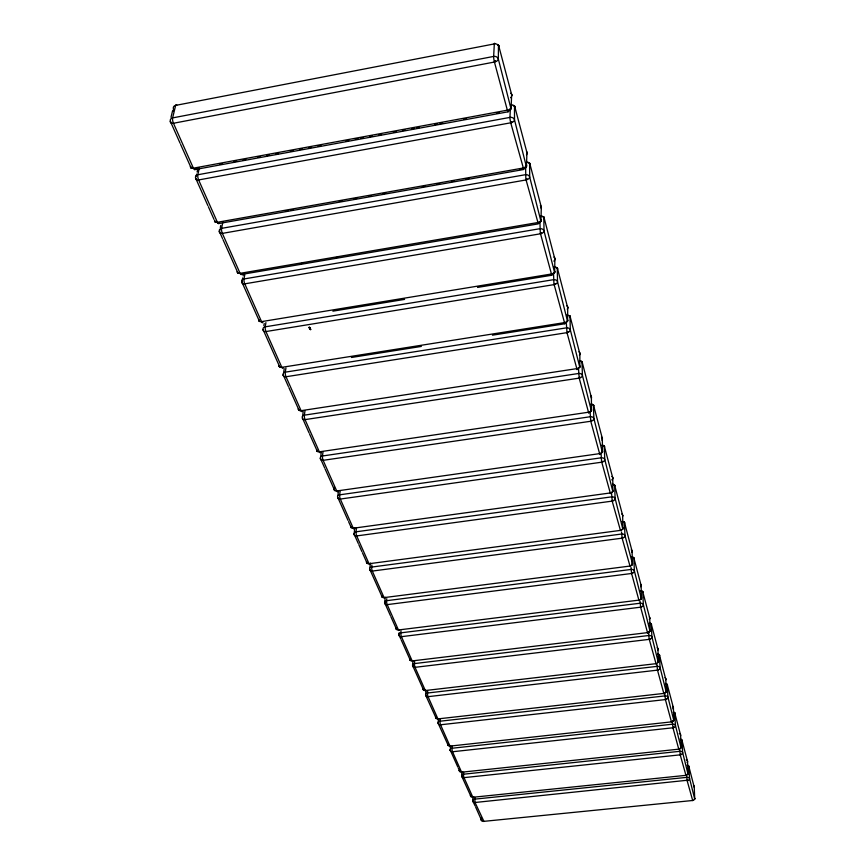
<?xml version="1.0" encoding="UTF-8"?>
<svg xmlns="http://www.w3.org/2000/svg" width="865" height="865" viewBox="0 0 865 865"><rect width="100%" height="100%" fill="white"/><g stroke="black" fill="none" stroke-linecap="round" stroke-linejoin="round"><path stroke-width="1.3" d="M578.566 369.279L579.193 378.124L588.773 413.2L588.946 412.259M639.149 599.715L639.051 600.753L631.58 573.484L630.985 567.397M554.887 259.176L543.912 217.093M566.37 323.651L566.997 332.647L577.106 369.669L577.29 368.76M337.696 497.699L337.696 497.245A3.027 2.033 7.2 0 1 339.686 494.823L340.161 490.693M472.787 800.871L472.96 796.881M553.524 273.34L553.935 283.85L564.802 323.759L565.007 322.883M539.933 222.37L540.301 232.988L551.794 275.243L552.021 274.41M567.71 307.789L557.33 267.966M599.996 453.552L599.845 454.514L590.763 421.255L590.125 412.551M525.585 166.264L525.844 179.109L538.257 223.624M320.45 458.98L320.461 458.536A3.103 2.13 8.1 0 1 322.472 455.985L323.002 451.833M481.286 817.706L481.513 820.463M510.318 108.968L509.972 117.391A3.914 0.562 80.6 0 0 510.728 122.798L523.693 169.27M579.864 353.828L570.024 316.093M474.647 797.249L475.047 802.493L483.968 821.469M461.715 775.991L461.91 771.98M463.608 772.294L463.51 774.218A2.476 0.551 84.1 0 0 464.008 777.635L473.036 797.671L473.371 797.033M511.064 108.752L511.658 94.642L498.586 45.304M526.461 166.631L526.926 152.521L514.61 106.049M671.694 721.745L671.564 722.351L665.401 699.58L664.828 693.925M540.96 221.137L541.306 207.049L529.694 163.215M450.297 747.987L450.406 746.052M452.114 746.311L452.006 748.257A2.53 0.573 83.9 0 0 452.514 751.75L461.607 772.207L678.701 749.177A2.552 2.087 -13.5 0 0 681.133 746.809L680.614 735.109L674.668 712.684M554.649 272.572L554.887 258.527A3.471 2.184 -16.5 0 0 553.924 257.1M567.581 321.175L567.732 307.194A3.374 2.184 -16.3 0 0 566.77 305.767M579.82 367.182L579.885 353.277A3.287 2.184 -16.1 0 0 578.945 351.839M591.379 397.478L582.048 361.667M591.422 410.799L591.411 396.97A3.2 2.184 -15.9 0 0 590.481 395.532M602.429 452.19L602.354 438.458L593.455 404.896M440.144 719.258L440.026 721.215A2.573 0.606 83.7 0 0 440.545 724.784L450.016 746.106L671.381 721.886A2.606 2.108 -13.8 0 0 673.878 719.485L673.381 707.689L667.185 684.323L667.942 697.158L673.813 720.48L673.878 719.485A2.617 1.514 -1.8 0 1 673.403 720.621M612.896 491.536L612.766 477.913L604.289 445.951M622.865 528.98L622.67 515.464L614.593 485.006L615.134 498.478L622.8 528.926M664.082 693.33L663.942 693.914L657.497 670.137L656.924 664.374M438.425 719.053L438.166 723.108M632.358 564.661L632.11 551.254L624.4 522.19M641.408 598.699L641.127 585.41L633.764 557.644L634.391 570.922L641.354 598.666M650.058 631.201L649.734 618.032L642.684 591.476L643.355 604.646L650.004 631.169M658.319 662.276L657.962 649.226L651.215 623.806L651.918 636.867L658.276 662.255M425.937 690.897L425.634 694.973M427.656 691.038L427.526 693.016A2.627 0.627 83.5 0 0 428.056 696.671L437.928 718.902A2.584 0.606 83.7 0 0 438.436 719.323M688.043 773.98L687.556 761.438L681.836 739.878L682.647 752.474L687.999 773.98M412.897 661.52L412.637 665.996M414.627 661.595L414.476 663.585A2.682 0.66 83.2 0 0 415.027 667.326L425.331 690.529A2.638 0.638 83.4 0 0 426.002 690.8M602.321 438.923L602.354 438.458A3.114 2.184 -15.7 0 0 601.445 437.02M401.014 630.834L400.852 632.845A2.746 0.681 83 0 0 401.425 636.672L412.183 660.914A2.692 0.66 83.2 0 0 412.886 661.238M647.831 632.661L647.658 633.191L640.619 607.187L640.024 601.197M399.122 632.834L398.992 635.332M385.055 598.753L384.709 603.283M386.785 598.677L386.612 600.699A2.811 0.714 82.7 0 0 387.196 604.624L398.451 629.969A2.757 0.692 82.9 0 0 399.295 630.001M450.178 750.096L450.189 749.933A2.519 1.427 3 0 1 452.006 748.257L672.483 724.2A2.595 1.492 -1.8 0 1 675.446 725.4L681.069 747.782L681.133 746.809A2.563 1.449 -1.8 0 1 680.204 748.171M511.626 94.945L511.658 94.642A3.784 2.152 -17.1 0 0 510.642 93.269M283.233 375.399L283.266 374.988A3.276 2.357 10.5 0 1 285.309 372.155L285.947 367.971M371.896 565.018L371.701 567.062A2.876 0.746 82.3 0 0 372.296 571.073L384.082 597.618L629.612 566.11A2.919 2.184 -15.1 0 0 632.423 563.537L624.995 535.565L624.346 522.136M612.723 478.334L612.766 477.913A3.038 2.173 -15.5 0 0 611.869 476.464M369.961 567.213L370.361 563.147M356.51 527.704L356.077 531.802A2.941 0.789 82 0 0 356.694 535.922L369.031 563.731L620.043 530.44A2.984 2.195 -15.3 0 0 622.93 527.823A2.984 1.979 -1.5 0 1 622.443 529.315M630.044 566.261L622.119 538.171L621.513 531.964M354.336 532.051L354.769 527.964M337.945 495.18L338.42 491.061M632.293 564.618L632.423 563.537A2.909 1.892 -1.6 0 1 631.937 564.953M334.496 490.282L334.355 487.103M622.627 515.864L622.67 515.464A2.963 2.163 -15.3 0 0 621.784 514.026M612.831 491.471L604.776 459.51L604.224 445.875M620.508 530.667L612.182 501.116L611.533 492.704M602.364 452.114L593.887 418.53L593.39 404.798M591.346 410.702L582.415 375.367L581.972 361.559M320.731 456.461L321.261 452.319M579.734 367.074L570.316 329.846L569.949 315.963M567.494 321.056L557.536 281.774L557.244 267.826M554.552 272.432L544.02 230.923L543.815 216.931M263.111 330.214L263.165 329.814A3.374 2.476 12 0 1 265.22 326.829L265.923 322.623M540.863 220.986L529.694 177.033L529.596 163.031M302.642 415.741L303.226 411.589M304.956 410.983L304.372 415.157A3.19 0.908 80.7 0 0 305.042 419.622L319.358 451.844A3.125 0.876 81.1 0 0 320.591 451.746M310.621 329.63L309.93 327.532L309.238 327.305L310.632 329.673L309.302 327.943M526.353 166.448L514.502 119.857L514.502 105.844M632.066 551.621L632.11 551.254A2.898 2.152 -15.1 0 0 631.245 549.826M309.886 327.889L309.248 327.305L309.778 328.581M309.93 327.565L310.654 329.295L310.016 329.176M510.956 108.547L498.337 59.047L498.467 45.077M283.59 372.891L284.228 368.706M692.714 800.612L687.178 780.803L686.626 775.429M526.882 152.77L526.926 152.521A3.676 2.163 -16.9 0 0 526.482 151.483M263.868 325.618L264.214 323.521M641.073 585.746L641.127 585.41A2.833 2.141 -14.8 0 0 640.716 584.372M685.988 775.505L680.214 754.842L679.663 749.382M242.697 277.925L241.865 282.509M243.087 275.827L243.465 273.729M244.773 274.756L244.006 278.963A3.514 1.049 79.1 0 0 244.763 283.839L261.533 321.629A3.417 1.006 79.5 0 0 262.884 322.353M649.669 618.345L649.734 618.032A2.768 2.13 -14.6 0 0 649.334 617.005M222.846 222.056L221.581 228.36A3.633 1.103 78.4 0 0 222.359 233.388L240.092 273.34A3.536 1.06 78.9 0 0 241.681 273.718M219.905 229.603L219.396 232.058M220.326 227.495L220.748 225.397M196.182 176.211L196.647 174.114M197.101 172.016L197.566 169.929M199.21 168.459L197.826 174.762A3.72 2.898 18.7 0 0 195.717 178.32L195.609 178.633M657.897 649.507L657.962 649.226A2.703 2.108 -14.3 0 0 657.119 647.809M171 117.294L172.524 111.044M173.043 111.239L173.541 109.174A3.838 3.049 22.2 0 1 175.66 105.389A3.903 1.2 76.9 0 1 176.806 105.033M541.263 207.254L541.306 207.049A3.568 2.173 -16.7 0 0 540.322 205.643M665.769 679.339L659.368 654.719M656.113 664.017L649.128 638.857L648.599 631.472M673.316 707.927L673.381 707.689A2.595 2.087 -13.8 0 0 672.57 706.283M412.562 665.618L412.605 665.499A2.682 1.622 4.1 0 1 414.476 663.585L648.728 635.515A2.768 1.708 -1.7 0 1 651.918 636.867A2.768 2.152 -14.6 0 1 649.247 639.365L415.027 667.326A2.682 2.033 -24 0 1 412.605 665.499L423.353 689.535M554.833 258.678L554.887 258.527A3.46 2.714 -0.2 0 1 553.805 261.111M694.152 786.901L688.724 765.99L689.556 778.468L694.736 799.13L694.227 786.718A2.444 2.033 -12.8 0 0 693.449 785.344M170.373 121.965L170.502 121.673A3.86 3.049 21.8 0 1 172.622 117.9L175.66 105.389L494.315 43.91A4.055 0.584 80.3 0 1 494.856 43.661M398.906 634.953L398.96 634.845A2.746 1.687 4.6 0 1 400.852 632.845L640.089 603.24A2.833 1.784 -1.7 0 1 643.355 604.646A2.833 2.163 -14.8 0 1 640.619 607.187L401.425 636.672A2.746 2.044 -23.8 0 1 398.96 634.845L400.787 638.943M610.452 493.645L601.586 461.564L601.099 453.638M567.656 307.302L567.732 307.194A3.363 2.573 -0.7 0 1 567.235 309.129M495.223 60.755L494.434 62.031L507.344 110.179A3.947 0.562 80.6 0 0 508.285 111.088M511.496 121.597L510.728 122.798L198.626 179.952A3.633 2.033 -22.8 0 1 195.717 178.32L195.49 178.082M384.633 602.883L384.687 602.797A2.811 1.762 5.1 0 1 386.612 600.699L631.039 569.451A2.898 1.871 -1.6 0 1 634.391 570.922A2.898 2.173 -15 0 1 631.58 573.484L387.196 604.624A2.811 2.054 -23.7 0 1 384.687 602.797L390.385 615.577M526.807 178.806L526.05 179.942L222.359 233.388A3.536 2.054 -22.8 0 1 219.483 231.712L219.278 231.528M541.231 232.707L540.484 233.788L244.763 283.839A3.438 2.065 -22.9 0 1 241.93 282.131L241.746 281.99M554.843 283.569L554.119 284.607L265.944 331.555A3.341 2.076 -23 0 1 263.165 329.814L263.003 329.716M567.71 331.663L566.997 332.647L286.012 376.751A3.255 2.076 -23.1 0 1 283.266 374.988L283.125 374.923M579.896 377.183L579.193 378.124L305.042 419.622A3.168 2.087 -23.2 0 1 302.372 418.401M591.444 420.347L590.763 421.255L323.121 460.331A3.092 2.087 -23.3 0 1 320.461 458.536L320.353 458.536M602.408 461.326L601.737 462.191L340.313 499.051A3.017 2.076 -23.4 0 1 337.696 497.245L337.61 497.267M612.842 500.294L612.182 501.116L356.694 535.922A2.941 2.076 -23.5 0 1 354.109 534.105L354.034 534.159M622.768 537.381L622.119 538.171L372.296 571.073A2.876 2.065 -23.6 0 1 369.755 569.246L369.69 569.321M632.218 572.727L631.58 573.484L632.52 572.922M641.246 606.452L640.619 607.187L641.538 606.635M649.864 638.662L649.247 639.365L650.145 638.835M658.103 669.456L657.497 670.137L428.056 696.671A2.627 2.022 -24.1 0 1 425.667 694.844A2.627 1.546 3.7 0 1 427.526 693.016L657 666.374A2.714 1.633 -1.8 0 1 660.103 667.672L666.234 692.011L665.834 679.079A2.649 2.098 -14.1 0 0 665.012 677.673M665.996 698.92L665.401 699.58L440.545 724.784A2.573 2.011 -24.2 0 1 438.187 722.956A2.573 1.481 3.4 0 1 440.026 721.215L664.904 695.914A2.66 1.557 -1.8 0 1 667.942 697.158A2.649 2.119 -14 0 1 665.401 699.58L666.255 699.093M673.543 727.162L672.959 727.789L452.514 751.75A2.519 2 -24.3 0 1 450.189 749.933L450.243 750.442M680.787 754.226L680.214 754.842L464.008 777.635A2.476 1.99 -24.5 0 1 461.715 775.818A2.465 1.373 2.8 0 1 463.51 774.218L679.749 751.328A2.552 1.438 -1.8 0 1 682.647 752.474A2.541 2.087 -13.4 0 1 680.214 754.842L681.047 754.377M687.74 780.208L475.047 802.493A2.422 1.968 -24.6 0 1 472.798 800.687A2.422 1.319 2.5 0 1 474.561 799.152L686.724 777.365A2.498 1.373 -1.8 0 1 689.556 778.468A2.487 2.065 -13.1 0 1 687.178 780.803L687.989 780.349M579.81 353.353L579.885 353.277A3.276 2.433 -1 0 1 579.388 355.104M495.645 61.112L494.434 62.031L173.454 123.263A3.752 2 -22.7 0 1 170.502 121.673L170.243 121.392M511.907 121.933L510.728 122.798A3.795 2.184 -17.1 0 0 514.502 119.857A3.774 3.2 2.1 0 0 509.972 117.391L197.826 174.762A3.774 1.157 77.7 0 0 198.626 179.952L217.418 222.273A3.665 1.114 78.3 0 0 219.115 222.802A3.622 2.779 16.6 0 1 217.288 222.727M527.207 179.12L526.05 179.942A3.676 2.206 -16.9 0 0 529.694 177.033A3.665 3.017 1 0 0 525.325 174.719L221.581 228.36A3.601 2.746 16.1 0 0 219.483 231.712L222.5 238.491M541.62 232.999L540.484 233.788A3.568 2.217 -16.7 0 0 544.02 230.923A3.557 2.844 0.2 0 0 539.792 228.728L244.006 278.963A3.482 2.606 13.9 0 0 241.93 282.131L259.316 321.056M555.211 283.85L554.119 284.607A3.471 2.217 -16.5 0 0 557.536 281.774A3.46 2.682 -0.3 0 0 553.438 279.698L265.22 326.829A3.395 0.995 79.7 0 0 265.944 331.555L281.828 367.333A3.309 0.962 80.1 0 0 283.104 367.949M568.067 331.922L566.997 332.647A3.374 2.217 -16.3 0 0 570.316 329.846A3.363 2.541 -0.7 0 0 566.348 327.878L285.309 372.155A3.287 0.952 80.2 0 0 286.012 376.751L301.074 410.68A3.211 0.919 80.6 0 0 302.274 411.189M580.242 377.432L579.193 378.124A3.287 2.217 -16.1 0 0 582.415 375.367A3.276 2.4 -1 0 0 578.566 373.496L304.372 415.157A3.19 2.238 9.2 0 0 302.35 417.838L309.108 433.019M591.779 420.585L590.763 421.255A3.2 2.217 -15.9 0 0 593.887 418.53A3.19 2.281 -1.2 0 0 590.146 416.757L322.472 455.985A3.103 0.865 81.2 0 0 323.121 460.331L336.734 490.974L599.445 453.66A3.136 2.206 -15.8 0 0 602.505 450.968A3.136 2.195 -1.3 0 1 600.775 453.368M602.732 461.564L601.737 462.191A3.125 2.206 -15.7 0 0 604.776 459.51A3.114 2.163 -1.3 0 0 601.143 457.823L339.686 494.823A3.017 0.822 81.6 0 0 340.313 499.051L353.266 528.234L609.998 492.996A3.06 2.206 -15.5 0 0 612.971 490.347A3.06 2.087 -1.4 0 1 611.944 492.326M613.155 500.511L612.182 501.116A3.038 2.195 -15.5 0 0 615.134 498.478A3.038 2.065 -1.5 0 0 611.598 496.867L356.077 531.802A2.952 1.935 6.4 0 0 354.109 534.105L354.12 534.581M623.07 537.587L622.119 538.171A2.973 2.184 -15.3 0 0 624.995 535.565A2.963 1.957 -1.6 0 0 621.557 534.029L371.701 567.062A2.876 1.849 5.7 0 0 369.755 569.246L369.766 569.732M658.384 669.629L657.497 670.137A2.714 2.13 -14.3 0 0 660.103 667.672L659.325 654.697M673.803 727.314L672.959 727.789L678.874 749.609L678.993 748.495M591.336 397.013L591.411 396.97A3.19 2.314 -1.2 0 1 591.292 398.16M194.787 169.605L508.123 111.79M196.506 168.632L199.101 168.156M219.84 164.328L222.424 163.842M234.091 161.69L236.686 161.214M243.162 160.025L245.757 159.538M257.565 157.365L260.192 156.879M266.755 155.668L269.372 155.181M275.935 153.97L278.562 153.483M290.37 151.31L292.997 150.824M299.593 149.602L302.253 149.115M308.892 147.883L311.551 147.396M318.201 146.174L320.85 145.677M346.108 141.017L348.768 140.53M355.32 139.319L357.948 138.833M360.575 138.346L363.203 137.859M369.766 136.648L372.382 136.173M378.946 134.962L381.573 134.475M393.38 132.291L396.008 131.804M402.549 130.604L405.144 130.118M411.632 128.928L414.227 128.442M416.822 127.966L419.417 127.49M434.976 124.614L437.571 124.138M440.166 123.663L442.761 123.176M463.618 119.327L466.246 118.84M496.467 113.261L499.094 112.785M285.385 211.049L288.013 210.584M290.629 210.119L293.257 209.654M339.404 201.469L342.064 201.004M354.001 198.885L356.661 198.409M368.609 196.29L371.226 195.825M383.011 193.738L385.628 193.273M422.325 186.764L424.975 186.299M436.911 184.18L439.561 183.704M451.498 181.596L454.147 181.12M466.084 179.001L468.733 178.536M519.811 169.475L522.428 169.01M218.726 223.559L523.595 169.518M602.267 438.469L602.354 438.458A3.114 2.195 -1.4 0 1 601.867 440.112M300.144 263.749L302.772 263.295M335.577 257.705L338.193 257.251M241.043 274.54L538.041 223.916M332.884 311.162L404.582 299.398M477.534 287.429L551.794 275.243M351.417 357.483L421.331 346.433M492.445 335.188L564.802 323.759M612.669 477.891L612.766 477.913A3.038 2.087 -1.5 0 1 611.739 479.88M622.573 515.421L622.67 515.464A2.963 1.99 -1.6 0 1 622.541 516.491M632.012 551.2L632.11 551.254A2.898 1.892 -1.7 0 1 631.98 552.238M641.019 585.335L641.127 585.41A2.833 1.806 -1.7 0 1 640.641 586.762M649.626 617.934L649.734 618.032A2.768 1.73 -1.8 0 1 649.247 619.329M657.854 649.107L657.962 649.226A2.714 1.654 -1.8 0 1 657.811 650.08M665.726 678.949L665.834 679.079A2.649 1.579 -1.8 0 1 665.693 679.901M673.273 707.538L673.381 707.689A2.595 1.514 -1.8 0 1 672.905 708.824M694.108 786.534L694.227 786.718A2.444 1.341 -1.8 0 1 694.238 787.063M425.71 695.341L435.971 717.885M438.231 723.464L448.07 745.068M458.309 768.152L459.683 771.158M461.78 776.337L470.841 796.222M481.567 820.323L475.631 807.056M362.413 552.757L366.955 562.856M369.755 569.246L382.027 596.699M390.85 616.637L396.419 629.028M401.241 639.959L410.172 659.941M288.878 387.585L298.912 409.988M309.584 434.1L317.206 451.098M348.552 521.627L351.168 527.39M237.864 272.853L222.997 239.605M263.706 331.025L279.633 366.706M180.601 144.379L191.122 167.875M170.502 121.673L180.125 143.298M195.717 178.32L207.838 205.556M208.357 206.724L214.033 219.451M283.266 374.988L288.369 386.45M320.461 458.536L324.613 467.846M325.067 468.873L334.106 489.168A3.038 2.054 7.4 0 0 334.431 489.677M338.139 498.229L348.022 520.427M354.109 534.105L358.283 543.49M358.802 544.647L361.894 551.6M450.189 749.933L457.812 767.028M475.155 805.996L472.852 801.206M309.443 327.803L309.854 328.765M309.248 327.316L310.103 329.392M309.356 327.716L309.713 328.44M460.44 771.288A2.476 1.384 2.8 0 1 459.304 770.401L459.629 771.31M450.708 745.922A2.541 0.584 83.9 0 1 450.016 746.106A2.53 2 -24.3 0 1 447.681 744.289L448.005 745.208M665.823 692.162A2.671 1.579 -1.8 0 0 666.299 690.984A2.66 2.119 -14.1 0 1 663.747 693.427L437.928 718.902A2.584 2.011 -24.2 0 1 435.571 717.074L435.895 718.026M657.908 662.46A2.725 1.644 -1.7 0 0 658.395 661.228A2.725 2.141 -14.3 0 1 655.778 663.704L425.331 690.529A2.638 2.033 -24.1 0 1 422.931 688.702L423.277 689.675M648.523 632.012A2.79 1.719 -1.7 0 0 650.123 630.131A2.779 2.152 -14.6 0 1 647.442 632.639L412.183 660.914A2.703 2.044 -23.9 0 1 409.75 659.087L410.096 660.082M640.478 599.304A2.844 1.806 -1.7 0 0 641.484 597.607A2.844 2.163 -14.9 0 1 638.727 600.148L398.451 629.969A2.757 2.054 -23.8 0 1 395.975 628.141L396.332 629.158M385.055 597.196A2.822 0.724 82.6 0 1 384.082 597.618A2.822 2.065 -23.7 0 1 381.573 595.79L381.93 596.828M370.069 563.385A2.887 0.757 82.3 0 1 369.031 563.731A2.887 2.065 -23.6 0 1 366.49 561.915L366.857 562.974M354.369 527.953A2.963 0.789 81.9 0 1 353.266 528.234A2.963 2.076 -23.5 0 1 350.682 526.407L351.071 527.499M590.438 411.729A3.211 2.303 -1.1 0 0 591.498 409.534A3.222 2.217 -16 0 1 588.351 412.259L319.358 451.844A3.103 2.087 -23.3 0 1 316.687 450.049L317.087 451.195M579.388 367.712A3.298 2.433 -0.9 0 0 579.896 365.884A3.309 2.217 -16.2 0 1 576.652 368.652L301.074 410.68A3.19 2.087 -23.2 0 1 298.371 408.907L298.782 410.086M567.159 321.769A3.384 2.573 -0.6 0 0 567.656 319.845A3.395 2.217 -16.3 0 1 564.315 322.645L281.828 367.333A3.276 2.076 -23.1 0 1 279.081 365.571L279.503 366.792M554.227 273.232A3.482 2.714 -0.2 0 0 554.725 271.199A3.492 2.217 -16.5 0 1 551.286 274.032L261.533 321.629A3.363 2.076 -23 0 1 258.743 319.888L259.176 321.131M237.713 272.918L237.259 271.642A3.46 2.065 -22.9 0 0 240.092 273.34L537.489 222.597A3.59 2.206 -16.7 0 0 541.036 219.721A3.579 2.876 0.4 0 1 538.289 223.127M523.736 168.783A3.687 3.049 1.2 0 0 526.536 165.161A3.698 2.195 -16.9 0 1 522.871 168.07L217.418 222.273A3.557 2.044 -22.8 0 1 214.542 220.607L215.007 221.927M195.209 168.87A3.806 1.168 77.6 0 1 193.392 168.167A3.665 2.022 -22.7 0 1 190.473 166.545L190.96 167.907M687.178 774.337A2.508 1.384 -1.8 0 0 688.107 773.029A2.498 2.076 -13.1 0 1 685.718 775.364L472.733 797.292A2.433 1.979 -24.6 0 1 470.474 795.486L470.787 796.373M674.624 712.673L675.446 725.4A2.595 2.098 -13.7 0 1 672.959 727.789L672.397 722.232M566.932 314.914L567.105 315.487M511.68 95.485L511.658 94.642A3.774 3.244 2.4 0 1 511.583 96.318M526.936 153.289L526.926 152.521A3.655 3.049 1.2 0 1 526.439 154.813M541.317 207.762L541.306 207.049A3.557 2.876 0.3 0 1 541.22 208.541M317.033 450.579A3.125 2.152 8.3 0 1 316.687 450.049M580.015 360.964A3.265 2.184 -16.1 0 1 582.383 362.759A3.255 2.411 -1 0 0 579.409 360.846M259.716 321.066A3.395 2.508 12.4 0 1 258.743 319.888M541.75 216.52A3.546 2.184 -16.7 0 1 544.269 218.25A3.536 2.844 0.2 0 0 540.993 216.001M553.632 273.772A3.482 2.714 -0.2 0 1 552.886 274.173M471.079 796.103A2.433 1.33 2.6 0 1 470.474 795.486M686.248 759.784A2.487 2.054 -13.1 0 1 687.556 761.438A2.498 1.395 -1.8 0 1 687.091 762.476M680.171 739.002A2.53 2.065 -13.4 0 1 682.117 740.797A2.53 1.438 -1.8 0 0 680.539 739.705M553.622 267.026A3.438 2.682 -0.3 0 1 557.676 269.112A3.449 2.184 -16.5 0 0 556.022 267.447M281.536 367.376A3.298 2.379 10.8 0 1 280.736 367.106M280.022 366.695A3.298 2.379 10.8 0 1 279.081 365.571M566.575 322.277A3.384 2.573 -0.6 0 1 565.84 322.656M300.75 410.615A3.211 2.26 9.5 0 1 298.371 408.907M568.738 315.53A3.352 2.184 -16.3 0 1 570.37 317.206A3.341 2.541 -0.7 0 0 567.299 315.184M578.826 368.198A3.298 2.433 -0.9 0 1 578.112 368.555M436.23 717.777A2.584 1.503 3.4 0 1 435.571 717.074M657.616 653.864A2.692 2.108 -14.3 0 1 659.66 655.692A2.692 1.633 -1.8 0 0 657.962 654.448M665.336 692.476A2.671 1.579 -1.8 0 1 664.742 692.703M425.483 689.967A2.638 1.568 3.8 0 1 424.802 689.892M423.623 689.437A2.638 1.568 3.8 0 1 422.931 688.702M649.431 622.962A2.757 2.13 -14.5 0 1 651.507 624.79A2.757 1.708 -1.8 0 0 649.064 623.405M449.454 745.381A2.53 1.438 3.1 0 1 448.838 745.208M448.319 744.96A2.53 1.438 3.1 0 1 447.681 744.289M665.455 683.447A2.638 2.098 -14 0 1 667.466 685.275A2.638 1.568 -1.8 0 0 665.812 684.085M672.927 720.913A2.617 1.514 -1.8 0 1 672.343 721.129M191.587 167.94A3.752 2.93 19.3 0 1 190.473 166.545M511.172 97.085A3.774 3.244 2.4 0 1 510.545 97.723M497.937 45.164A3.882 2.13 -17.2 0 1 498.964 46.526A3.86 3.406 3.9 0 0 494.315 43.91L493.656 56.43A4.087 0.584 80.3 0 0 494.434 62.031A3.914 2.163 -17.2 0 0 498.337 59.047A3.893 3.406 3.8 0 0 493.656 56.43L172.622 117.9A3.925 1.222 77 0 0 173.454 123.263L193.392 168.167L507.344 110.179A3.817 2.184 -17.1 0 0 511.139 107.228A3.795 3.244 2.4 0 1 509.215 110.796M337.891 490.779A3.038 0.833 81.5 0 1 336.734 490.974A3.027 2.076 -23.4 0 1 334.106 489.168M591.465 404.171A3.179 2.184 -15.9 0 1 592.211 404.279M592.86 404.539A3.179 2.184 -15.9 0 1 593.79 405.977A3.179 2.281 -1.2 0 0 590.903 404.15M462.267 771.991A2.487 0.562 84 0 1 461.607 772.207A2.476 1.99 -24.5 0 1 459.304 770.401M679.285 733.444A2.541 2.065 -13.5 0 1 680.614 735.109A2.541 1.449 -1.8 0 1 680.463 735.866M673.597 711.949A2.584 2.076 -13.7 0 1 674.949 713.614A2.584 1.503 -1.8 0 0 673.327 712.479M382.914 596.926A2.822 1.784 5.2 0 1 381.573 595.79M623.222 521.519A2.952 2.163 -15.2 0 1 624.714 523.217A2.952 1.968 -1.6 0 0 622.065 521.638M631.418 565.332A2.909 1.892 -1.6 0 1 630.78 565.602M367.874 563.104A2.887 1.871 5.8 0 1 366.49 561.915M612.669 484.227A3.027 2.173 -15.5 0 1 614.918 486.054A3.017 2.065 -1.5 0 0 612.961 484.497M621.913 529.704A2.984 1.979 -1.5 0 1 621.254 529.996M528.331 162.761A3.655 2.173 -16.8 0 1 530.05 164.393A3.633 3.017 1 0 0 526.666 162.004M239.043 273.34A3.503 2.638 14.3 0 1 237.68 272.302M482.281 820.42A2.379 1.276 2.3 0 1 481.21 819.598A2.39 1.957 -24.8 0 0 483.438 821.393L692.465 800.514A2.454 2.054 -12.8 0 0 694.8 798.2A2.454 1.33 -1.8 0 1 694.336 799.206M687.091 765.103A2.476 2.044 -13.1 0 1 689.005 766.898A2.487 1.384 -1.8 0 0 687.459 765.849M214.974 221.31A3.622 2.779 16.6 0 1 214.542 220.607M510.491 104.795A3.741 3.2 2.1 0 1 514.978 107.249A3.763 2.152 -17 0 0 513.226 105.66M410.453 659.844A2.703 1.633 4.2 0 1 409.75 659.087M641.549 590.773A2.822 2.141 -14.8 0 1 642.987 592.471A2.822 1.795 -1.7 0 0 640.478 591.033M396.7 628.942A2.757 1.708 4.7 0 1 395.975 628.141M631.904 556.822A2.887 2.152 -15 0 1 634.067 558.66A2.887 1.871 -1.7 0 0 632.229 557.244M351.493 527.326A2.963 1.957 6.5 0 1 350.682 526.407M603.067 445.313A3.103 2.184 -15.7 0 1 604.613 447.021A3.092 2.173 -1.4 0 0 601.813 445.28"/></g></svg>
